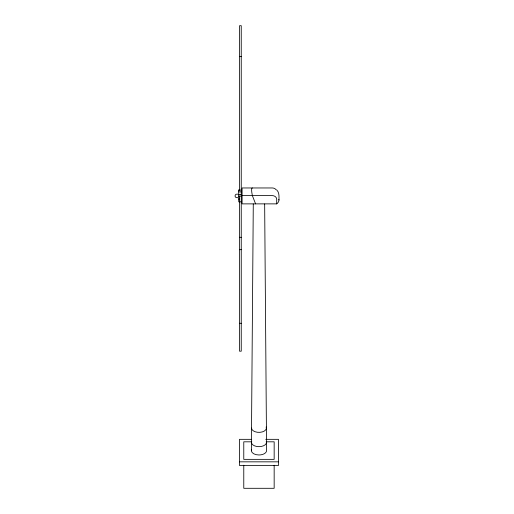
<?xml version="1.0" encoding="UTF-8"?>
<svg xmlns="http://www.w3.org/2000/svg" width="514" height="514" viewBox="0 0 514 514"><rect width="100%" height="100%" fill="white"/><g stroke="black" fill="none" stroke-linecap="round" stroke-linejoin="round"><path stroke-width="0.77" d="M251.359 450.585L253.28 203.974M237.866 194.151C234.088 193.174 234.095 198.68 237.866 197.691M252.355 187.963L251.815 188.4A10.364 1.825 75.4 0 0 251.815 192.435L252.355 195.603L255.593 203.872M239.556 56.63L241.246 56.63M238.714 190.084L241.246 190.084M238.714 191.895L241.246 191.895M238.714 194.594L241.246 194.594M242.088 195.603L272.227 195.603A4.465 3.649 0 0 1 276.693 199.246L276.693 203.872L242.088 203.872L242.088 187.963L272.227 187.963A4.465 3.649 0 0 1 276.095 189.788M238.714 196.13L241.246 196.13M238.714 199.053L239.556 199.053M241.246 201.822L238.714 201.822L238.714 190.013M239.556 237.295L241.246 237.295M239.556 249.682L241.246 249.682M239.556 323.28L241.246 323.28M251.417 439.335L239.485 439.335L239.485 465.511L278.453 465.511L278.453 439.335L265.732 439.335M251.77 441.815L243.777 441.815L243.777 459.355L274.161 459.355L274.161 441.815L266.168 441.815M239.485 461.835L278.453 461.835M276.75 189.949C279.443 192.557 279.031 196.663 278.941 200.055M264.659 203.974L266.58 450.585A7.614 4.395 0 0 1 260.939 454.832L258.972 454.98A7.614 4.395 0 0 1 251.616 449.448M274.161 465.228L274.161 488.3L243.777 488.3L243.777 465.228M239.556 190.431L239.556 25.7L241.246 25.7L241.246 351.19L239.556 351.19L239.556 196.13M266.515 442.316A7.549 4.356 0 0 1 258.972 446.672A7.549 4.356 0 0 1 251.423 442.316M278.877 199.368A10.839 6.258 0 0 1 276.693 203.872M266.156 426.961A7.44 4.292 0 0 1 259.943 432.332A7.44 4.292 0 0 1 251.532 428.072"/></g></svg>
